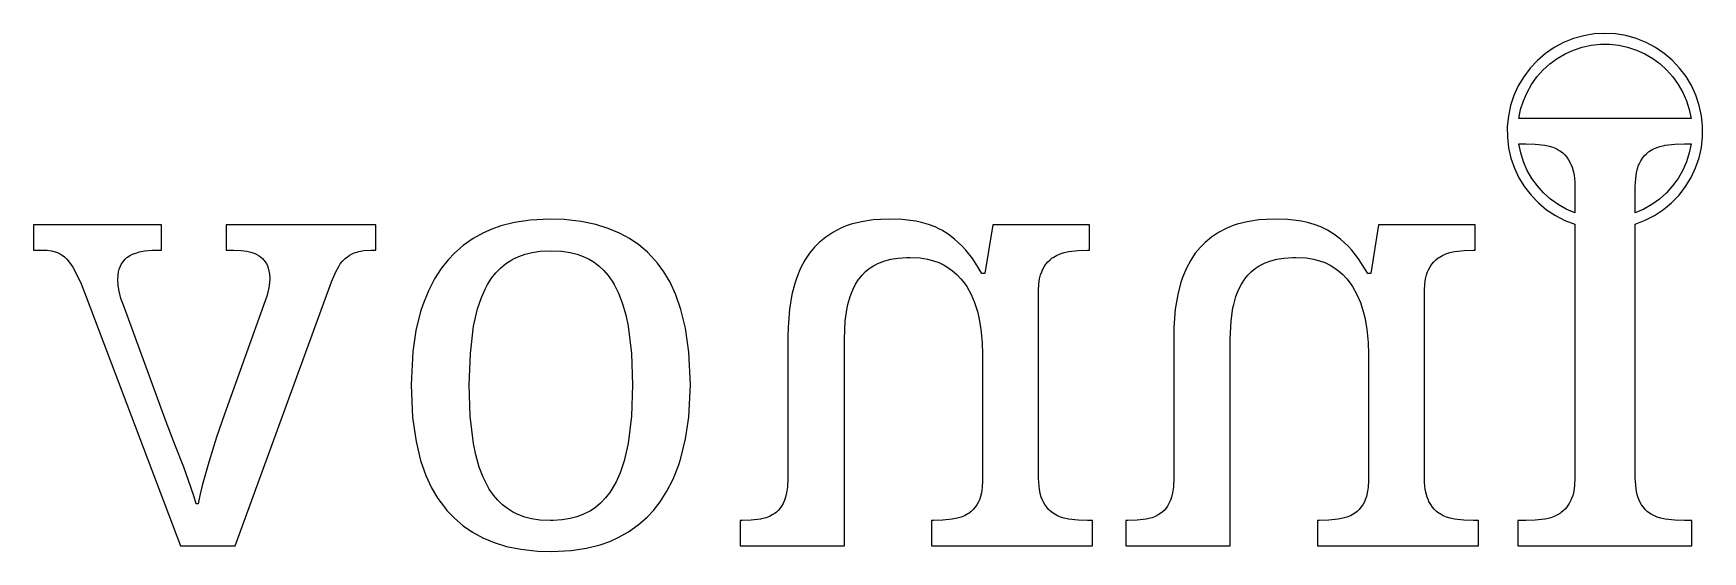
# Model space of a CAD drawing. Header units: millimetres. Extents: x -86 to 88, y -14 to 15.
# Drawn here: x -5.2 to 87.8, y -14.3 to 14.6 of the extents above; entities that cross this region are included whole.
import ezdxf

# ---------------------------------------------------------------- set-up
doc = ezdxf.new("R2010")
doc.units = ezdxf.units.MM

msp = doc.modelspace()

# ---------------------------------------------------------------- linework, layer by layer
for p, q in [((80.03505, 14.10173), (79.51274, 13.82258)), ((80.58457, 14.32255), (80.03505, 14.10173)), ((81.15481, 14.48243), (80.58457, 14.32255)), ((81.07304, 13.84451), (81.57356, 13.95184)), ((81.73902, 14.57948), (81.15481, 14.48243)), ((81.57356, 13.95184), (82.0826, 14.0058)), ((82.33032, 14.61255), (81.73902, 14.57948)), ((82.0826, 14.0058), (82.59448, 14.0058)), ((82.92172, 14.58126), (82.33032, 14.61255)), ((82.59448, 14.0058), (83.10352, 13.95184)), ((83.50623, 14.48597), (82.92172, 14.58126)), ((83.10352, 13.95184), (83.60404, 13.84451)), ((84.07695, 14.32781), (83.50623, 14.48597)), ((84.62713, 14.10865), (84.07695, 14.32781)), ((85.15027, 13.83107), (84.62713, 14.10865)), ((78.57405, 13.10311), (78.16875, 12.6713)), ((79.02382, 13.48839), (78.57405, 13.10311)), ((79.51274, 13.82258), (79.02382, 13.48839)), ((79.26508, 12.9141), (79.67759, 13.21721)), ((79.67759, 13.21721), (80.11974, 13.47514)), ((80.11974, 13.47514), (80.58663, 13.68502)), ((80.58663, 13.68502), (81.07304, 13.84451)), ((83.60404, 13.84451), (84.09045, 13.68502)), ((84.09045, 13.68502), (84.55734, 13.47514)), ((84.55734, 13.47514), (84.99949, 13.21721)), ((84.99949, 13.21721), (85.412, 12.9141)), ((85.64021, 13.49836), (85.15027, 13.83107)), ((86.09114, 13.11445), (85.64021, 13.49836)), ((86.49774, 12.68386), (86.09114, 13.11445)), ((77.8127, 12.19806), (77.51012, 11.68897)), ((78.16875, 12.6713), (77.8127, 12.19806)), ((78.24951, 11.7698), (78.54704, 12.18634)), ((78.54704, 12.18634), (78.88683, 12.5692)), ((78.88683, 12.5692), (79.26508, 12.9141)), ((85.412, 12.9141), (85.79025, 12.5692)), ((85.79025, 12.5692), (86.13004, 12.18634)), ((86.13004, 12.18634), (86.42757, 11.7698)), ((86.85521, 12.21169), (86.49774, 12.68386)), ((87.15933, 11.70351), (86.85521, 12.21169)), ((77.51012, 11.68897), (77.26457, 11.15004)), ((77.79397, 10.85454), (77.99756, 11.32421)), ((77.99756, 11.32421), (78.24951, 11.7698)), ((86.42757, 11.7698), (86.67953, 11.32421)), ((86.67953, 11.32421), (86.88311, 10.85454)), ((87.4065, 11.16534), (87.15933, 11.70351)), ((87.59381, 10.60351), (87.4065, 11.16534)), ((77.07896, 10.58766), (76.95547, 10.00845)), ((77.26457, 11.15004), (77.07896, 10.58766)), ((77.54045, 9.86412), (77.64104, 10.36603)), ((77.64104, 10.36603), (77.79397, 10.85454)), ((86.88311, 10.85454), (87.03604, 10.36603)), ((87.03604, 10.36603), (87.13663, 9.86412)), ((87.71903, 10.02468), (87.59381, 10.60351)), ((76.95547, 10.00845), (76.89558, 9.41926)), ((76.89558, 9.41926), (76.89998, 8.82705)), ((87.13663, 9.86412), (77.54045, 9.86412)), ((87.78071, 9.43567), (87.71903, 10.02468)), ((87.77808, 8.84345), (87.78071, 9.43567)), ((76.89998, 8.82705), (76.96863, 8.23882)), ((77.64303, 7.95342), (77.54045, 8.46308)), ((77.54045, 8.46308), (77.92708, 8.46294)), ((77.92708, 8.46294), (78.45734, 8.44366)), ((78.45734, 8.44366), (78.98437, 8.38235)), ((78.98437, 8.38235), (79.22569, 8.33194)), ((85.6295, 8.36983), (85.70052, 8.38235)), ((85.70052, 8.38235), (86.23143, 8.4441)), ((86.23143, 8.4441), (86.76562, 8.46286)), ((86.76562, 8.46286), (87.13663, 8.46308)), ((87.13663, 8.46308), (87.03447, 7.95503)), ((87.71122, 8.25501), (87.77808, 8.84345)), ((76.96863, 8.23882), (77.10071, 7.66151)), ((77.10071, 7.66151), (77.29466, 7.10194)), ((77.79957, 7.45767), (77.64303, 7.95342)), ((78.0083, 6.98153), (77.79957, 7.45767)), ((79.22569, 8.33194), (79.4325, 8.26713)), ((79.4325, 8.26713), (79.61368, 8.19017)), ((79.61368, 8.19017), (79.79181, 8.09168)), ((79.79181, 8.09168), (79.85677, 8.04902)), ((79.85677, 8.04902), (79.98655, 7.94892)), ((79.98655, 7.94892), (80.10132, 7.83941)), ((80.10132, 7.83941), (80.20933, 7.71334)), ((80.20933, 7.71334), (80.31194, 7.56653)), ((80.31194, 7.56653), (80.40982, 7.39302)), ((84.24219, 7.32506), (84.3332, 7.50499)), ((84.3332, 7.50499), (84.42867, 7.65521)), ((84.42867, 7.65521), (84.52868, 7.78298)), ((84.52868, 7.78298), (84.64528, 7.90386)), ((84.64528, 7.90386), (84.76725, 8.00576)), ((84.76725, 8.00576), (84.82812, 8.04902)), ((84.82812, 8.04902), (85.00981, 8.15755)), ((85.00981, 8.15755), (85.19643, 8.244)), ((85.19643, 8.244), (85.40101, 8.31494)), ((85.40101, 8.31494), (85.6295, 8.36983)), ((86.87868, 7.46079), (86.67103, 6.986)), ((87.03447, 7.95503), (86.87868, 7.46079)), ((87.38861, 7.11716), (87.58087, 7.67731)), ((87.58087, 7.67731), (87.71122, 8.25501)), ((77.29466, 7.10194), (77.54819, 6.56673)), ((77.54819, 6.56673), (77.85831, 6.0622)), ((78.2668, 6.53048), (78.0083, 6.98153)), ((78.57211, 6.10969), (78.2668, 6.53048)), ((80.40982, 7.39302), (80.44271, 7.32506)), ((80.44271, 7.32506), (80.51149, 7.15373)), ((80.51149, 7.15373), (80.56805, 6.96113)), ((80.56805, 6.96113), (80.61653, 6.71692)), ((80.61653, 6.71692), (80.65493, 6.33299)), ((84.03125, 6.07245), (84.05166, 6.52851)), ((84.05166, 6.52851), (84.09621, 6.84412)), ((84.09621, 6.84412), (84.15288, 7.08026)), ((84.15288, 7.08026), (84.21528, 7.26153)), ((84.21528, 7.26153), (84.24219, 7.32506)), ((86.4139, 6.53607), (86.11022, 6.11616)), ((86.67103, 6.986), (86.4139, 6.53607)), ((86.82811, 6.07572), (87.1367, 6.58119)), ((87.1367, 6.58119), (87.38861, 7.11716)), ((77.85831, 6.0622), (78.22136, 5.5943)), ((78.22136, 5.5943), (78.63303, 5.16856)), ((78.9207, 5.724), (78.57211, 6.10969)), ((79.3086, 5.37786), (78.9207, 5.724)), ((80.65493, 6.33299), (80.66146, 6.07245)), ((80.66146, 6.07245), (80.66146, 4.6139)), ((84.03125, 4.61969), (84.03125, 6.07245)), ((85.76346, 5.73106), (85.37758, 5.38516)), ((86.11022, 6.11616), (85.76346, 5.73106)), ((86.05608, 5.17975), (86.46647, 5.60673)), ((86.46647, 5.60673), (86.82811, 6.07572)), ((78.63303, 5.16856), (79.08848, 4.79001)), ((79.08848, 4.79001), (79.58232, 4.46313)), ((79.73131, 5.07523), (79.3086, 5.37786)), ((80.184, 4.8196), (79.73131, 5.07523)), ((80.66146, 4.6139), (80.184, 4.8196)), ((84.5065, 4.82628), (84.03125, 4.61969)), ((84.957, 5.08241), (84.5065, 4.82628)), ((85.37758, 5.38516), (84.957, 5.08241)), ((85.10892, 4.47146), (85.60178, 4.79983)), ((85.60178, 4.79983), (86.05608, 5.17975)), ((1.91666, 3.93704), (-5.22916, 3.93704)), ((-5.22916, 3.93704), (-5.22916, 2.5412)), ((1.91666, 2.5412), (1.91666, 3.93704)), ((5.51562, 3.93704), (5.51562, 2.5412)), ((13.84895, 3.93704), (5.51562, 3.93704)), ((13.84895, 2.5412), (13.84895, 3.93704)), ((20.82513, 3.88226), (20.31249, 3.70266)), ((21.57906, 4.07538), (20.82513, 3.88226)), ((22.44289, 4.20853), (21.57906, 4.07538)), ((23.55208, 4.26516), (22.44289, 4.20853)), ((24.35319, 4.23943), (23.55208, 4.26516)), ((25.29932, 4.13413), (24.35319, 4.23943)), ((26.10504, 3.96682), (25.29932, 4.13413)), ((26.80578, 3.74959), (26.10504, 3.96682)), ((27.42713, 3.48805), (26.80578, 3.74959)), ((39.72464, 3.74435), (39.30896, 3.52709)), ((40.05989, 3.88235), (39.72464, 3.74435)), ((40.34403, 3.97868), (40.05989, 3.88235)), ((40.90488, 4.12178), (40.34403, 3.97868)), ((41.55837, 4.22198), (40.90488, 4.12178)), ((42.41146, 4.26516), (41.55837, 4.22198)), ((43.17706, 4.23591), (42.41146, 4.26516)), ((43.93752, 4.14291), (43.17706, 4.23591)), ((44.25646, 4.07778), (43.93752, 4.14291)), ((44.63893, 3.96838), (44.25646, 4.07778)), ((45.01059, 3.82655), (44.63893, 3.96838)), ((45.30468, 3.68704), (45.01059, 3.82655)), ((48.22395, 3.93704), (47.78646, 1.23912)), ((53.60937, 3.93704), (48.22395, 3.93704)), ((53.60937, 2.5412), (53.60937, 3.93704)), ((61.22464, 3.74435), (60.80896, 3.52709)), ((61.55989, 3.88235), (61.22464, 3.74435)), ((61.84403, 3.97868), (61.55989, 3.88235)), ((62.40488, 4.12178), (61.84403, 3.97868)), ((63.05837, 4.22198), (62.40488, 4.12178)), ((63.91146, 4.26516), (63.05837, 4.22198)), ((64.67706, 4.23591), (63.91146, 4.26516)), ((65.43752, 4.14291), (64.67706, 4.23591)), ((65.75646, 4.07778), (65.43752, 4.14291)), ((66.13893, 3.96838), (65.75646, 4.07778)), ((66.51059, 3.82655), (66.13893, 3.96838)), ((66.80468, 3.68704), (66.51059, 3.82655)), ((69.72395, 3.93704), (69.28646, 1.23912)), ((75.10938, 3.93704), (69.72395, 3.93704)), ((75.10938, 2.5412), (75.10938, 3.93704)), ((79.58232, 4.46313), (80.10871, 4.19178)), ((80.10871, 4.19178), (80.66146, 3.97915)), ((80.66146, 3.97915), (80.66146, -10.14109)), ((84.03125, 3.98423), (84.58334, 4.19852)), ((84.03125, -10.14109), (84.03125, 3.98423)), ((84.58334, 4.19852), (85.10892, 4.47146)), ((18.72585, 2.79966), (18.22856, 2.365)), ((19.26661, 3.17888), (18.72585, 2.79966)), ((19.84468, 3.49834), (19.26661, 3.17888)), ((20.31249, 3.70266), (19.84468, 3.49834)), ((27.98808, 3.18286), (27.42713, 3.48805)), ((28.50308, 2.83038), (27.98808, 3.18286)), ((28.98264, 2.42292), (28.50308, 2.83038)), ((38.55775, 2.96744), (38.30208, 2.71048)), ((38.91854, 3.26715), (38.55775, 2.96744)), ((39.30896, 3.52709), (38.91854, 3.26715)), ((45.38196, 3.64592), (45.30468, 3.68704)), ((45.73474, 3.42994), (45.38196, 3.64592)), ((46.10096, 3.15314), (45.73474, 3.42994)), ((46.52343, 2.75995), (46.10096, 3.15314)), ((60.05775, 2.96744), (59.80208, 2.71048)), ((60.41854, 3.26715), (60.05775, 2.96744)), ((60.80896, 3.52709), (60.41854, 3.26715)), ((66.88196, 3.64592), (66.80468, 3.68704)), ((67.23474, 3.42994), (66.88196, 3.64592)), ((67.60096, 3.15314), (67.23474, 3.42994)), ((68.02343, 2.75995), (67.60096, 3.15314)), ((-5.22916, 2.5412), (-4.8177, 2.5412)), ((-4.8177, 2.5412), (-4.46659, 2.52547)), ((-4.46659, 2.52547), (-4.21149, 2.48946)), ((-4.21149, 2.48946), (-4.01416, 2.44188)), ((-4.01416, 2.44188), (-3.98958, 2.43443)), ((-3.98958, 2.43443), (-3.85692, 2.38515)), ((-3.85692, 2.38515), (-3.73563, 2.32482)), ((-3.73563, 2.32482), (-3.61761, 2.25033)), ((-3.61761, 2.25033), (-3.50066, 2.1591)), ((-3.50066, 2.1591), (-3.36979, 2.03339)), ((-3.36979, 2.03339), (-3.21964, 1.85566)), ((-0.27192, 1.84798), (-0.19566, 1.94875)), ((-0.19566, 1.94875), (-0.11163, 2.03836)), ((-0.11163, 2.03836), (-0.01829, 2.11931)), ((-0.01829, 2.11931), (0.02343, 2.15058)), ((0.02343, 2.15058), (0.15393, 2.23407)), ((0.15393, 2.23407), (0.29757, 2.30698)), ((0.29757, 2.30698), (0.47159, 2.37568)), ((0.47159, 2.37568), (0.68638, 2.43841)), ((0.68638, 2.43841), (0.95809, 2.49192)), ((0.95809, 2.49192), (1.38765, 2.53427)), ((1.38765, 2.53427), (1.67187, 2.5412)), ((1.67187, 2.5412), (1.91666, 2.5412)), ((5.51562, 2.5412), (5.9375, 2.5412)), ((5.9375, 2.5412), (6.35662, 2.52236)), ((6.35662, 2.52236), (6.66016, 2.4794)), ((6.66016, 2.4794), (6.89285, 2.42331)), ((6.89285, 2.42331), (7.0768, 2.35963)), ((7.0768, 2.35963), (7.22618, 2.29102)), ((7.22618, 2.29102), (7.35027, 2.21861)), ((7.35027, 2.21861), (7.44531, 2.15058)), ((7.44531, 2.15058), (7.53377, 2.07386)), ((7.53377, 2.07386), (7.61782, 1.98443)), ((7.61782, 1.98443), (7.69115, 1.88799)), ((7.69115, 1.88799), (7.75541, 1.78265)), ((11.87337, 1.76487), (12.00034, 1.92252)), ((12.00034, 1.92252), (12.14298, 2.06616)), ((12.14298, 2.06616), (12.27054, 2.17179)), ((12.27054, 2.17179), (12.36917, 2.2382)), ((12.36917, 2.2382), (12.50313, 2.31381)), ((12.50313, 2.31381), (12.64335, 2.37708)), ((12.64335, 2.37708), (12.78868, 2.42751)), ((12.78868, 2.42751), (12.90364, 2.45787)), ((12.90364, 2.45787), (13.17626, 2.50688)), ((13.17626, 2.50688), (13.58625, 2.53876)), ((13.58625, 2.53876), (13.75, 2.5412)), ((13.75, 2.5412), (13.84895, 2.5412)), ((17.8776, 1.99433), (17.49588, 1.51295)), ((18.22856, 2.365), (17.8776, 1.99433)), ((21.07895, 1.77021), (21.37188, 1.96524)), ((21.37188, 1.96524), (21.49218, 2.03339)), ((21.49218, 2.03339), (21.82164, 2.1891)), ((21.82164, 2.1891), (22.16661, 2.31089)), ((22.16661, 2.31089), (22.55854, 2.40782)), ((22.55854, 2.40782), (23.01235, 2.4752)), ((23.01235, 2.4752), (23.61458, 2.50475)), ((23.61458, 2.50475), (24.22026, 2.47501)), ((24.22026, 2.47501), (24.6853, 2.40518)), ((24.6853, 2.40518), (25.07623, 2.30681)), ((25.07623, 2.30681), (25.4125, 2.18624)), ((25.4125, 2.18624), (25.73177, 2.03339)), ((25.73177, 2.03339), (26.01534, 1.8598)), ((29.40104, 1.98652), (28.98264, 2.42292)), ((29.54273, 1.81717), (29.40104, 1.98652)), ((37.75964, 1.97789), (37.52267, 1.53294)), ((38.01259, 2.35867), (37.75964, 1.97789)), ((38.30208, 2.71048), (38.01259, 2.35867)), ((41.90885, 1.83027), (42.21493, 1.94228)), ((42.21493, 1.94228), (42.54765, 2.0281)), ((42.54765, 2.0281), (42.94973, 2.09297)), ((42.94973, 2.09297), (43.44581, 2.12747)), ((43.44581, 2.12747), (43.61979, 2.12975)), ((43.61979, 2.12975), (44.18683, 2.10005)), ((44.18683, 2.10005), (44.59238, 2.03621)), ((44.59238, 2.03621), (44.93456, 1.94752)), ((44.93456, 1.94752), (45.22974, 1.83929)), ((46.73438, 2.52901), (46.52343, 2.75995)), ((47.11341, 2.04358), (46.73438, 2.52901)), ((47.61979, 1.23912), (47.11341, 2.04358)), ((51.19361, 1.75931), (51.2978, 1.88351)), ((51.2978, 1.88351), (51.4187, 2.00075)), ((51.4187, 2.00075), (51.5459, 2.10016)), ((51.5459, 2.10016), (51.59375, 2.13235)), ((51.59375, 2.13235), (51.78462, 2.24145)), ((51.78462, 2.24145), (51.98203, 2.32851)), ((51.98203, 2.32851), (52.201, 2.40017)), ((52.201, 2.40017), (52.46354, 2.45787)), ((52.46354, 2.45787), (52.98783, 2.52146)), ((52.98783, 2.52146), (53.51562, 2.54101)), ((53.51562, 2.54101), (53.60937, 2.5412)), ((59.25964, 1.97789), (59.02267, 1.53294)), ((59.51259, 2.35867), (59.25964, 1.97789)), ((59.80208, 2.71048), (59.51259, 2.35867)), ((63.40885, 1.83027), (63.71493, 1.94228)), ((63.71493, 1.94228), (64.04765, 2.0281)), ((64.04765, 2.0281), (64.44973, 2.09297)), ((64.44973, 2.09297), (64.94581, 2.12747)), ((64.94581, 2.12747), (65.11979, 2.12975)), ((65.11979, 2.12975), (65.68683, 2.10005)), ((65.68683, 2.10005), (66.09238, 2.03621)), ((66.09238, 2.03621), (66.43456, 1.94752)), ((66.43456, 1.94752), (66.72974, 1.83929)), ((68.23437, 2.52901), (68.02343, 2.75995)), ((68.61341, 2.04358), (68.23437, 2.52901)), ((69.11979, 1.23912), (68.61341, 2.04358)), ((72.69361, 1.75931), (72.7978, 1.88351)), ((72.7978, 1.88351), (72.9187, 2.00075)), ((72.9187, 2.00075), (73.04589, 2.10016)), ((73.04589, 2.10016), (73.09375, 2.13235)), ((73.09375, 2.13235), (73.28462, 2.24145)), ((73.28462, 2.24145), (73.48203, 2.32851)), ((73.48203, 2.32851), (73.701, 2.40017)), ((73.701, 2.40017), (73.96354, 2.45787)), ((73.96354, 2.45787), (74.48783, 2.52146)), ((74.48783, 2.52146), (75.01562, 2.54101)), ((75.01562, 2.54101), (75.10938, 2.5412)), ((-3.21964, 1.85566), (-3.03518, 1.58627)), ((-3.03518, 1.58627), (-2.84114, 1.23652)), ((-2.84114, 1.23652), (-2.57486, 0.66034)), ((-0.52083, 0.89537), (-0.50987, 1.1312)), ((-0.50987, 1.1312), (-0.48238, 1.32146)), ((-0.48238, 1.32146), (-0.44347, 1.4799)), ((-0.44347, 1.4799), (-0.39589, 1.61505)), ((-0.39589, 1.61505), (-0.34096, 1.73279)), ((-0.34096, 1.73279), (-0.27192, 1.84798)), ((7.75541, 1.78265), (7.81154, 1.66575)), ((7.81154, 1.66575), (7.85965, 1.53376)), ((7.85965, 1.53376), (7.89897, 1.38188)), ((7.89897, 1.38188), (7.92761, 1.2035)), ((7.92761, 1.2035), (7.94199, 0.98921)), ((7.94199, 0.98921), (7.9427, 0.92662)), ((11.375, 0.76516), (11.61491, 1.32782)), ((11.61491, 1.32782), (11.78125, 1.62714)), ((11.78125, 1.62714), (11.87337, 1.76487)), ((17.12545, 0.93914), (16.78252, 0.27377)), ((17.49588, 1.51295), (17.12545, 0.93914)), ((20.08333, 0.62714), (20.30368, 0.97182)), ((20.30368, 0.97182), (20.53335, 1.26363)), ((20.53335, 1.26363), (20.80066, 1.5392)), ((20.80066, 1.5392), (21.07895, 1.77021)), ((26.01534, 1.8598), (26.29429, 1.64749)), ((26.29429, 1.64749), (26.55175, 1.40591)), ((26.55175, 1.40591), (26.79255, 1.1293)), ((26.79255, 1.1293), (27.01997, 0.80899)), ((29.90311, 1.32194), (29.54273, 1.81717)), ((30.24357, 0.7425), (29.90311, 1.32194)), ((37.30278, 1.00447), (37.19531, 0.68443)), ((37.52267, 1.53294), (37.30278, 1.00447)), ((40.74971, 0.90473), (40.77864, 0.94485)), ((40.77864, 0.94485), (40.9431, 1.14761)), ((40.9431, 1.14761), (41.13614, 1.34145)), ((41.13614, 1.34145), (41.34544, 1.51171)), ((41.34544, 1.51171), (41.575, 1.66232)), ((41.575, 1.66232), (41.83066, 1.79556)), ((41.83066, 1.79556), (41.90885, 1.83027)), ((45.22974, 1.83929), (45.48945, 1.71401)), ((45.48945, 1.71401), (45.52864, 1.69225)), ((45.52864, 1.69225), (45.727, 1.57193)), ((45.727, 1.57193), (45.98599, 1.38581)), ((45.98599, 1.38581), (46.22683, 1.17674)), ((46.22683, 1.17674), (46.44751, 0.94648)), ((46.44751, 0.94648), (46.64616, 0.69698)), ((47.78646, 1.23912), (47.61979, 1.23912)), ((50.79893, 0.65437), (50.83947, 0.94142)), ((50.83947, 0.94142), (50.89246, 1.16157)), ((50.89246, 1.16157), (50.95268, 1.3357)), ((50.95268, 1.3357), (51, 1.44225)), ((51, 1.44225), (51.09446, 1.61434)), ((51.09446, 1.61434), (51.19361, 1.75931)), ((58.80278, 1.00447), (58.69531, 0.68443)), ((59.02267, 1.53294), (58.80278, 1.00447)), ((62.24971, 0.90473), (62.27864, 0.94485)), ((62.27864, 0.94485), (62.4431, 1.14761)), ((62.4431, 1.14761), (62.63614, 1.34145)), ((62.63614, 1.34145), (62.84544, 1.51171)), ((62.84544, 1.51171), (63.075, 1.66232)), ((63.075, 1.66232), (63.33066, 1.79556)), ((63.33066, 1.79556), (63.40885, 1.83027)), ((66.72974, 1.83929), (66.98945, 1.71401)), ((66.98945, 1.71401), (67.02865, 1.69225)), ((67.02865, 1.69225), (67.227, 1.57193)), ((67.227, 1.57193), (67.48599, 1.38581)), ((67.48599, 1.38581), (67.72683, 1.17674)), ((67.72683, 1.17674), (67.94751, 0.94648)), ((67.94751, 0.94648), (68.14616, 0.69698)), ((69.28646, 1.23912), (69.11979, 1.23912)), ((72.29893, 0.65437), (72.33947, 0.94142)), ((72.33947, 0.94142), (72.39246, 1.16157)), ((72.39246, 1.16157), (72.45268, 1.3357)), ((72.45268, 1.3357), (72.5, 1.44225)), ((72.5, 1.44225), (72.59446, 1.61434)), ((72.59446, 1.61434), (72.69361, 1.75931)), ((-2.57486, 0.66034), (-2.28125, -0.06296)), ((-0.49962, 0.56818), (-0.52083, 0.89537)), ((-0.44774, 0.24437), (-0.49962, 0.56818)), ((-0.34888, -0.15172), (-0.44774, 0.24437)), ((6.02083, -13.93275), (11.375, 0.76516)), ((7.78869, 0.03472), (7.68208, -0.29205)), ((7.87777, 0.36668), (7.78869, 0.03472)), ((7.91184, 0.54226), (7.87777, 0.36668)), ((7.93586, 0.74792), (7.91184, 0.54226)), ((7.9427, 0.92662), (7.93586, 0.74792)), ((16.78252, 0.27377), (16.4682, -0.51198)), ((19.73973, -0.09403), (19.96327, 0.4049)), ((19.96327, 0.4049), (20.08333, 0.62714)), ((27.01997, 0.80899), (27.13021, 0.62714)), ((27.13021, 0.62714), (27.37273, 0.14744)), ((27.37273, 0.14744), (27.58313, -0.39279)), ((30.56182, 0.05479), (30.24357, 0.7425)), ((30.8531, -0.77936), (30.56182, 0.05479)), ((37.03209, 0.05646), (36.89864, -0.74621)), ((37.19531, 0.68443), (37.03209, 0.05646)), ((40.27948, -0.03957), (40.42274, 0.32815)), ((40.42274, 0.32815), (40.57994, 0.63823)), ((40.57994, 0.63823), (40.74971, 0.90473)), ((46.64616, 0.69698), (46.77604, 0.50475)), ((46.77604, 0.50475), (47.01702, 0.07352)), ((47.01702, 0.07352), (47.21123, -0.37744)), ((50.78125, 0.25995), (50.79893, 0.65437)), ((50.78125, -10.14109), (50.78125, 0.25995)), ((58.53209, 0.05646), (58.39864, -0.74621)), ((58.69531, 0.68443), (58.53209, 0.05646)), ((61.77949, -0.03957), (61.92274, 0.32815)), ((61.92274, 0.32815), (62.07995, 0.63823)), ((62.07995, 0.63823), (62.24971, 0.90473)), ((68.14616, 0.69698), (68.27604, 0.50475)), ((68.27604, 0.50475), (68.51702, 0.07352)), ((68.51702, 0.07352), (68.71123, -0.37744)), ((72.28125, 0.25995), (72.29893, 0.65437)), ((72.28125, -10.14109), (72.28125, 0.25995)), ((-2.28125, -0.06296), (2.97395, -13.93275)), ((-0.21334, -0.53684), (-0.34888, -0.15172)), ((2.17707, -7.03172), (-0.21334, -0.53684)), ((7.68208, -0.29205), (5.41658, -6.59419)), ((16.34635, -0.88588), (16.08511, -1.93841)), ((16.4682, -0.51198), (16.34635, -0.88588)), ((19.30208, -1.7088), (19.52217, -0.73928)), ((19.52217, -0.73928), (19.73973, -0.09403)), ((27.58313, -0.39279), (27.78016, -1.0755)), ((31.10588, -1.81708), (30.8531, -0.77936)), ((36.89864, -0.74621), (36.82081, -1.76745)), ((40.00716, -1.39565), (40.11248, -0.67941)), ((40.11248, -0.67941), (40.15364, -0.48744)), ((40.15364, -0.48744), (40.27948, -0.03957)), ((47.21123, -0.37744), (47.37355, -0.88625)), ((47.37355, -0.88625), (47.45312, -1.22182)), ((58.39864, -0.74621), (58.32082, -1.76745)), ((61.50716, -1.39565), (61.61249, -0.67941)), ((61.61249, -0.67941), (61.65365, -0.48744)), ((61.65365, -0.48744), (61.77949, -0.03957)), ((68.71123, -0.37744), (68.87354, -0.88625)), ((68.87354, -0.88625), (68.95312, -1.22182)), ((19.11849, -3.22312), (19.30208, -1.7088)), ((27.78016, -1.0755), (27.91145, -1.7088)), ((27.91145, -1.7088), (28.09505, -3.22312)), ((31.29673, -3.14601), (31.10588, -1.81708)), ((36.82081, -1.76745), (36.8125, -2.26088)), ((39.95833, -2.42755), (40.00716, -1.39565)), ((47.45312, -1.22182), (47.56317, -1.86567)), ((58.32082, -1.76745), (58.3125, -2.26088)), ((61.45833, -2.42755), (61.50716, -1.39565)), ((68.95312, -1.22182), (69.06318, -1.86567)), ((16.08511, -1.93841), (15.90943, -3.11719)), ((36.8125, -2.26088), (36.8125, -10.14109)), ((39.95833, -13.93275), (39.95833, -2.42755)), ((47.56317, -1.86567), (47.63729, -2.61834)), ((47.63729, -2.61834), (47.65591, -3.27129)), ((58.3125, -2.26088), (58.3125, -10.14109)), ((61.45833, -13.93275), (61.45833, -2.42755)), ((69.06318, -1.86567), (69.13729, -2.61834)), ((69.13729, -2.61834), (69.15591, -3.27129)), ((15.90943, -3.11719), (15.8177, -4.964)), ((19.05729, -4.964), (19.11849, -3.22312)), ((28.09505, -3.22312), (28.15625, -4.964)), ((31.38021, -4.964), (31.29673, -3.14601)), ((47.65591, -3.27129), (47.65625, -10.30255)), ((69.15591, -3.27129), (69.15625, -10.30255)), ((15.8177, -4.964), (15.90168, -6.7927)), ((19.11653, -6.7088), (19.05729, -4.964)), ((28.15625, -4.964), (28.09505, -6.7088)), ((31.29227, -6.77704), (31.38021, -4.964)), ((2.65885, -8.28692), (2.17707, -7.03172)), ((5.41658, -6.59419), (4.97923, -7.8859)), ((15.90168, -6.7927), (16.09382, -8.13051)), ((19.29427, -8.23484), (19.11653, -6.7088)), ((28.09505, -6.7088), (27.91145, -8.23484)), ((31.11601, -7.98103), (31.29227, -6.77704)), ((3.14838, -9.56298), (2.65885, -8.28692)), ((4.97923, -7.8859), (4.5469, -9.27651)), ((16.09382, -8.13051), (16.34845, -9.17569)), ((19.41923, -8.86244), (19.29427, -8.23484)), ((27.91145, -8.23484), (27.69144, -9.21224)), ((30.85156, -9.05775), (31.11601, -7.98103)), ((4.5469, -9.27651), (4.17968, -10.57078)), ((16.34845, -9.17569), (16.64199, -10.01623)), ((19.61386, -9.5592), (19.41923, -8.86244)), ((27.69144, -9.21224), (27.47153, -9.86836)), ((30.73239, -9.42724), (30.85156, -9.05775)), ((3.57, -10.71672), (3.14838, -9.56298)), ((16.64199, -10.01623), (16.96286, -10.70952)), ((19.8239, -10.11228), (19.61386, -9.5592)), ((20.0677, -10.60463), (19.8239, -10.11228)), ((27.47153, -9.86836), (27.24402, -10.37847)), ((30.07261, -10.89898), (30.41672, -10.22493)), ((30.41672, -10.22493), (30.73239, -9.42724)), ((36.8125, -10.14109), (36.7898, -10.65049)), ((50.78777, -10.40162), (50.78125, -10.14109)), ((58.3125, -10.14109), (58.2898, -10.65049)), ((72.28777, -10.40162), (72.28125, -10.14109)), ((80.66146, -10.14109), (80.64164, -10.58329)), ((84.03543, -10.35481), (84.03125, -10.14109)), ((3.71599, -11.15727), (3.57, -10.71672)), ((3.83947, -11.60463), (3.71599, -11.15727)), ((4.04101, -11.13523), (3.95312, -11.60463)), ((4.17968, -10.57078), (4.04101, -11.13523)), ((16.96286, -10.70952), (17.30624, -11.29389)), ((20.16978, -10.77704), (20.0677, -10.60463)), ((20.39959, -11.10961), (20.16978, -10.77704)), ((20.64248, -11.39611), (20.39959, -11.10961)), ((26.8919, -10.9669), (26.65306, -11.27174)), ((27.12239, -10.60463), (26.8919, -10.9669)), ((27.24402, -10.37847), (27.12239, -10.60463)), ((29.70136, -11.4792), (30.07261, -10.89898)), ((36.74316, -10.98172), (36.68568, -11.22257)), ((36.7898, -10.65049), (36.74316, -10.98172)), ((47.59837, -10.97866), (47.54551, -11.19809)), ((47.63871, -10.6933), (47.59837, -10.97866)), ((47.65625, -10.30255), (47.63871, -10.6933)), ((50.82617, -10.78556), (50.78777, -10.40162)), ((50.87465, -11.02977), (50.82617, -10.78556)), ((50.93121, -11.22236), (50.87465, -11.02977)), ((58.24316, -10.98172), (58.18568, -11.22257)), ((58.2898, -10.65049), (58.24316, -10.98172)), ((69.09837, -10.97866), (69.04551, -11.19809)), ((69.1387, -10.6933), (69.09837, -10.97866)), ((69.15625, -10.30255), (69.1387, -10.6933)), ((72.32617, -10.78556), (72.28777, -10.40162)), ((72.37465, -11.02977), (72.32617, -10.78556)), ((72.43121, -11.22236), (72.37465, -11.02977)), ((80.54139, -11.12857), (80.47946, -11.30848)), ((80.59773, -10.89415), (80.54139, -11.12857)), ((80.64164, -10.58329), (80.59773, -10.89415)), ((84.07148, -10.76433), (84.03543, -10.35481)), ((84.11882, -11.01918), (84.07148, -10.76433)), ((84.17442, -11.218), (84.11882, -11.01918)), ((3.95312, -11.60463), (3.83947, -11.60463)), ((17.30624, -11.29389), (17.66987, -11.79355)), ((17.66987, -11.79355), (17.8125, -11.964)), ((17.8125, -11.964), (18.2354, -12.40562)), ((20.90155, -11.64581), (20.64248, -11.39611)), ((21.18146, -11.86498), (20.90155, -11.64581)), ((21.46614, -12.04472), (21.18146, -11.86498)), ((21.52421, -12.07674), (21.46614, -12.04472)), ((21.81699, -12.21601), (21.52421, -12.07674)), ((25.70833, -12.04472), (25.38839, -12.20184)), ((25.78709, -11.99928), (25.70833, -12.04472)), ((26.08791, -11.79853), (25.78709, -11.99928)), ((26.37536, -11.55918), (26.08791, -11.79853)), ((26.65306, -11.27174), (26.37536, -11.55918)), ((28.96988, -12.33765), (29.32031, -11.964)), ((29.32031, -11.964), (29.70136, -11.4792)), ((36.1684, -12.06302), (36.09895, -12.11764)), ((36.27652, -11.96163), (36.1684, -12.06302)), ((36.37005, -11.85383), (36.27652, -11.96163)), ((36.4596, -11.72748), (36.37005, -11.85383)), ((36.54554, -11.57693), (36.4596, -11.72748)), ((36.6276, -11.39369), (36.54554, -11.57693)), ((36.68568, -11.22257), (36.6276, -11.39369)), ((47.02935, -12.02244), (46.90977, -12.11479)), ((47.14475, -11.91162), (47.02935, -12.02244)), ((47.24465, -11.79355), (47.14475, -11.91162)), ((47.34125, -11.65364), (47.24465, -11.79355)), ((47.43489, -11.48484), (47.34125, -11.65364)), ((47.4853, -11.37205), (47.43489, -11.48484)), ((47.54551, -11.19809), (47.4853, -11.37205)), ((51, -11.39369), (50.93121, -11.22236)), ((51.03288, -11.46166), (51, -11.39369)), ((51.13076, -11.63516), (51.03288, -11.46166)), ((51.23337, -11.78198), (51.13076, -11.63516)), ((51.34139, -11.90805), (51.23337, -11.78198)), ((51.45615, -12.01754), (51.34139, -11.90805)), ((51.58594, -12.11764), (51.45615, -12.01754)), ((57.6684, -12.06302), (57.59896, -12.11764)), ((57.77652, -11.96163), (57.6684, -12.06302)), ((57.87005, -11.85383), (57.77652, -11.96163)), ((57.95961, -11.72748), (57.87005, -11.85383)), ((58.04554, -11.57693), (57.95961, -11.72748)), ((58.1276, -11.39369), (58.04554, -11.57693)), ((58.18568, -11.22257), (58.1276, -11.39369)), ((68.52935, -12.02244), (68.40977, -12.11479)), ((68.64475, -11.91162), (68.52935, -12.02244)), ((68.74466, -11.79355), (68.64475, -11.91162)), ((68.84125, -11.65364), (68.74466, -11.79355)), ((68.93489, -11.48484), (68.84125, -11.65364)), ((68.9853, -11.37205), (68.93489, -11.48484)), ((69.04551, -11.19809), (68.9853, -11.37205)), ((72.5, -11.39369), (72.43121, -11.22236)), ((72.53288, -11.46166), (72.5, -11.39369)), ((72.63076, -11.63516), (72.53288, -11.46166)), ((72.73338, -11.78198), (72.63076, -11.63516)), ((72.84139, -11.90805), (72.73338, -11.78198)), ((72.95614, -12.01754), (72.84139, -11.90805)), ((73.08593, -12.11764), (72.95614, -12.01754)), ((79.8983, -12.08802), (79.85677, -12.11764)), ((80.01381, -11.99351), (79.8983, -12.08802)), ((80.13603, -11.87025), (80.01381, -11.99351)), ((80.24148, -11.73919), (80.13603, -11.87025)), ((80.34362, -11.58314), (80.24148, -11.73919)), ((80.44271, -11.39369), (80.34362, -11.58314)), ((80.47946, -11.30848), (80.44271, -11.39369)), ((84.24219, -11.39369), (84.17442, -11.218)), ((84.2893, -11.49223), (84.24219, -11.39369)), ((84.38145, -11.65359), (84.2893, -11.49223)), ((84.47967, -11.79221), (84.38145, -11.65359)), ((84.58474, -11.91301), (84.47967, -11.79221)), ((84.69827, -12.01947), (84.58474, -11.91301)), ((84.82812, -12.11764), (84.69827, -12.01947)), ((18.2354, -12.40562), (18.7242, -12.82173)), ((18.7242, -12.82173), (19.24667, -13.17976)), ((22.14914, -12.33576), (21.81699, -12.21601)), ((22.53314, -12.43306), (22.14914, -12.33576)), ((22.98713, -12.50198), (22.53314, -12.43306)), ((23.58333, -12.5317), (22.98713, -12.50198)), ((23.72858, -12.53004), (23.58333, -12.5317)), ((24.24108, -12.49528), (23.72858, -12.53004)), ((24.67641, -12.42449), (24.24108, -12.49528)), ((25.05423, -12.32533), (24.67641, -12.42449)), ((25.38839, -12.20184), (25.05423, -12.32533)), ((27.93231, -13.15963), (28.47304, -12.77634)), ((28.47304, -12.77634), (28.96988, -12.33765)), ((34.26041, -12.53144), (34.14583, -12.5317)), ((34.14583, -12.5317), (34.14583, -13.93275)), ((34.77386, -12.51297), (34.26041, -12.53144)), ((35.28385, -12.45097), (34.77386, -12.51297)), ((35.41476, -12.42467), (35.28385, -12.45097)), ((35.60952, -12.36962), (35.41476, -12.42467)), ((35.78421, -12.30109), (35.60952, -12.36962)), ((35.94379, -12.21916), (35.78421, -12.30109)), ((36.09895, -12.11764), (35.94379, -12.21916)), ((44.92187, -12.53155), (44.82291, -12.5317)), ((44.82291, -12.5317), (44.82291, -13.93275)), ((45.44795, -12.51433), (44.92187, -12.53155)), ((45.97135, -12.45879), (45.44795, -12.51433)), ((46.23738, -12.40659), (45.97135, -12.45879)), ((46.458, -12.34029), (46.23738, -12.40659)), ((46.65372, -12.2599), (46.458, -12.34029)), ((46.84114, -12.15931), (46.65372, -12.2599)), ((46.90977, -12.11479), (46.84114, -12.15931)), ((51.64841, -12.15879), (51.58594, -12.11764)), ((51.82724, -12.25842), (51.64841, -12.15879)), ((52.00847, -12.33618), (51.82724, -12.25842)), ((52.21278, -12.40101), (52.00847, -12.33618)), ((52.44791, -12.45097), (52.21278, -12.40101)), ((52.98012, -12.51287), (52.44791, -12.45097)), ((53.51562, -12.53146), (52.98012, -12.51287)), ((53.79167, -12.5317), (53.51562, -12.53146)), ((53.79167, -13.93275), (53.79167, -12.5317)), ((55.76041, -12.53144), (55.64583, -12.5317)), ((55.64583, -12.5317), (55.64583, -13.93275)), ((56.27386, -12.51297), (55.76041, -12.53144)), ((56.78385, -12.45097), (56.27386, -12.51297)), ((56.91476, -12.42467), (56.78385, -12.45097)), ((57.10952, -12.36962), (56.91476, -12.42467)), ((57.28421, -12.30109), (57.10952, -12.36962)), ((57.4438, -12.21916), (57.28421, -12.30109)), ((57.59896, -12.11764), (57.4438, -12.21916)), ((66.42187, -12.53155), (66.32291, -12.5317)), ((66.32291, -12.5317), (66.32291, -13.93275)), ((66.94795, -12.51433), (66.42187, -12.53155)), ((67.47135, -12.45879), (66.94795, -12.51433)), ((67.73738, -12.40659), (67.47135, -12.45879)), ((67.958, -12.34029), (67.73738, -12.40659)), ((68.15372, -12.2599), (67.958, -12.34029)), ((68.34114, -12.15931), (68.15372, -12.2599)), ((68.40977, -12.11479), (68.34114, -12.15931)), ((73.1484, -12.15879), (73.08593, -12.11764)), ((73.32723, -12.25842), (73.1484, -12.15879)), ((73.50848, -12.33618), (73.32723, -12.25842)), ((73.71278, -12.40101), (73.50848, -12.33618)), ((73.94791, -12.45097), (73.71278, -12.40101)), ((74.48012, -12.51287), (73.94791, -12.45097)), ((75.01562, -12.53146), (74.48012, -12.51287)), ((75.29166, -12.5317), (75.01562, -12.53146)), ((75.29166, -13.93275), (75.29166, -12.5317)), ((77.92708, -12.53157), (77.48958, -12.5317)), ((77.48958, -12.5317), (77.48958, -13.93275)), ((78.45734, -12.51229), (77.92708, -12.53157)), ((78.98437, -12.45097), (78.45734, -12.51229)), ((79.09611, -12.43067), (78.98437, -12.45097)), ((79.31743, -12.37454), (79.09611, -12.43067)), ((79.51263, -12.30429), (79.31743, -12.37454)), ((79.68796, -12.22078), (79.51263, -12.30429)), ((79.85677, -12.11764), (79.68796, -12.22078)), ((84.87941, -12.15103), (84.82812, -12.11764)), ((85.0643, -12.25381), (84.87941, -12.15103)), ((85.25132, -12.33391), (85.0643, -12.25381)), ((85.46087, -12.40024), (85.25132, -12.33391)), ((85.70052, -12.45097), (85.46087, -12.40024)), ((86.23143, -12.51272), (85.70052, -12.45097)), ((86.76562, -12.53149), (86.23143, -12.51272)), ((87.1875, -12.5317), (86.76562, -12.53149)), ((87.1875, -13.93275), (87.1875, -12.5317)), ((2.97395, -13.93275), (6.02083, -13.93275)), ((19.24667, -13.17976), (19.81296, -13.48801)), ((19.81296, -13.48801), (20.4372, -13.75069)), ((20.4372, -13.75069), (21.13781, -13.96755)), ((25.59626, -14.07313), (26.34447, -13.88148)), ((26.34447, -13.88148), (26.88541, -13.69056)), ((26.88541, -13.69056), (27.35385, -13.48319)), ((27.35385, -13.48319), (27.93231, -13.15963)), ((34.14583, -13.93275), (39.95833, -13.93275)), ((44.82291, -13.93275), (53.79167, -13.93275)), ((55.64583, -13.93275), (61.45833, -13.93275)), ((66.32291, -13.93275), (75.29166, -13.93275)), ((77.48958, -13.93275), (87.1875, -13.93275)), ((21.13781, -13.96755), (21.93943, -14.13337)), ((21.93943, -14.13337), (22.87594, -14.23659)), ((22.87594, -14.23659), (23.64583, -14.26087)), ((23.64583, -14.26087), (24.74074, -14.20497)), ((24.74074, -14.20497), (25.59626, -14.07313))]:
    msp.add_line(p, q)

doc.saveas('drawing.dxf')
